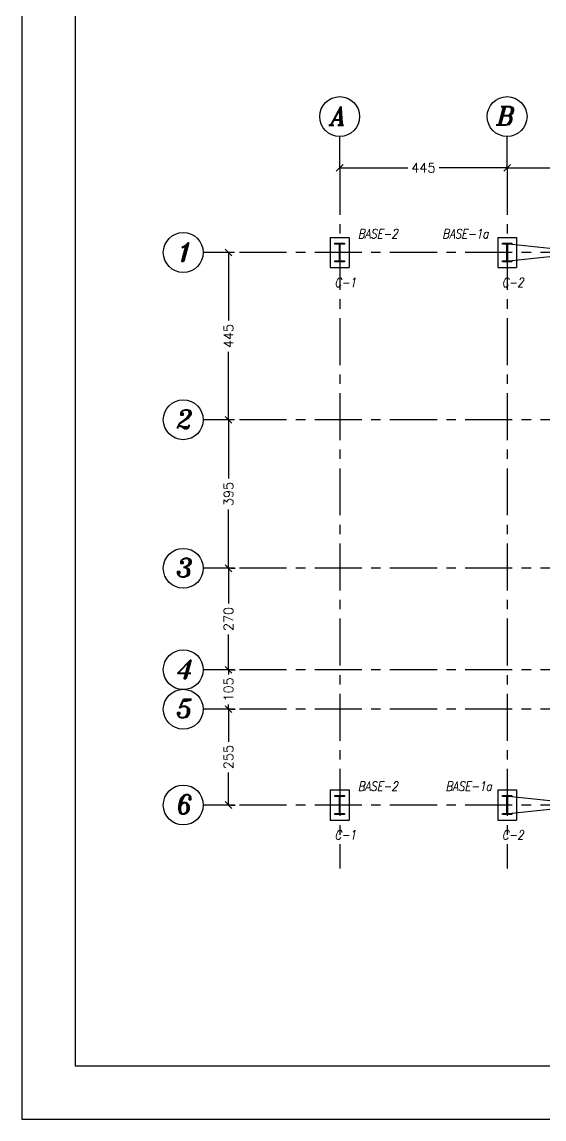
# Model space of a CAD drawing. Header units: inches. Extents: x 1387 to 2676, y -3005 to -2136.
# Drawn here: x 2499.96 to 2513.84, y -2345.12 to -2315.92 of the extents above; entities that cross this region are included whole.
import ezdxf
from ezdxf.enums import TextEntityAlignment as Align

# ---------------------------------------------------------------- set-up
doc = ezdxf.new("R2010")
doc.units = ezdxf.units.IN
doc.header["$MEASUREMENT"] = 0
doc.linetypes.add('CENTER', pattern=[2, 1.25, -0.25, 0.25, -0.25])
doc.linetypes.add('DASHDOTX2', pattern=[2, 1, -0.5, 0, -0.5])
for name, color, linetype in [('1', 1, 'Continuous'), ('3G', 3, 'Continuous'), ('4', 4, 'Continuous'), ('4C', 4, 'Continuous'), ('Ax', 1, 'DASHDOTX2'), ('AXE', 1, 'CENTER'), ('DIM', 8, 'Continuous'), ('lateral brace', 5, 'Continuous'), ('Layer4', 118, 'Continuous'), ('text1', 255, 'Continuous')]:
    doc.layers.add(name, color=color, linetype=linetype)
doc.styles.add('ITALICT', font='italict')
doc.styles.add('ROMANT', font='romant')
doc.dimstyles.new('1-100r', dxfattribs={"dimscale": 0, "dimtxt": 0.25, "dimasz": 0.18, "dimexe": 0.18, "dimexo": 0.0625, "dimgap": 0.09, "dimtad": 0, "dimdec": 0, "dimlfac": 100, "dimzin": 0, "dimdsep": 46, "dimtxsty": 'ROMANT', "dimblk": 'OBLIQUE', "dimcen": 0.09, "dimclrd": 1, "dimclre": 1, "dimclrt": 2, "dimadec": 0, "dimazin": 0, "dimtfac": 1, "dimtdec": 0, "dimtofl": 0, "dimtmove": 2, "dimatfit": 3, "dimldrblk": 'OBLIQUE', "dimfxl": 0.18, "dimtolj": 1, "dimtzin": 0, "dimarcsym": 0})

# ---------------------------------------------------------------- blocks, each defined once
blk = doc.blocks.new('_Oblique')
at = {"color": 0, "linetype": 'ByBlock', "lineweight": -2}
blk.add_line((-0.5, -0.5), (0.5, 0.5), dxfattribs=at)
blk = doc.blocks.new('*D203')
at = {"layer": 'Defpoints', "color": 0, "ltscale": 0.05, "transparency": 16777216}
for p in [(2508.406, -2319.801), (2512.856, -2319.801), (2512.856, -2319.801)]:
    blk.add_point(p, dxfattribs=at)
at = {"layer": 'Layer4', "color": 1, "lineweight": -2, "ltscale": 0.05, "transparency": 16777216}
for p, q in [((2508.406, -2319.739), (2508.406, -2319.621)), ((2508.406, -2319.801), (2510.214, -2319.801)), ((2512.856, -2319.801), (2511.049, -2319.801)), ((2512.856, -2319.739), (2512.856, -2319.621))]:
    blk.add_line(p, q, dxfattribs=at)
at = {"layer": 'Layer4', "color": 1, "lineweight": -2, "ltscale": 0.05, "transparency": 16777216, "xscale": 0.18, "yscale": 0.18, "zscale": 0.18, "rotation": 180}
blk.add_blockref('_Oblique', (2508.406, -2319.801), dxfattribs=at)
at = {"layer": 'Layer4', "color": 1, "lineweight": -2, "ltscale": 0.05, "transparency": 16777216, "xscale": 0.18, "yscale": 0.18, "zscale": 0.18}
blk.add_blockref('_Oblique', (2512.856, -2319.801), dxfattribs=at)
at = {"layer": 'Layer4', "color": 2, "ltscale": 0.05, "transparency": 16777216, "insert": (2510.631, -2319.801), "char_height": 0.25, "attachment_point": 5, "style": 'ROMANT'}
blk.add_mtext('\\A1;445', dxfattribs=at)
blk = doc.blocks.new('*D204')
at = {"layer": 'Defpoints', "color": 0, "ltscale": 0.05, "transparency": 16777216}
for p in [(2512.856, -2319.801), (2517.306, -2319.801), (2517.306, -2319.801)]:
    blk.add_point(p, dxfattribs=at)
at = {"layer": 'Layer4', "color": 1, "lineweight": -2, "ltscale": 0.05, "transparency": 16777216}
for p, q in [((2512.856, -2319.739), (2512.856, -2319.621)), ((2512.856, -2319.801), (2514.664, -2319.801)), ((2517.306, -2319.801), (2515.499, -2319.801)), ((2517.306, -2319.739), (2517.306, -2319.621))]:
    blk.add_line(p, q, dxfattribs=at)
at = {"layer": 'Layer4', "color": 1, "lineweight": -2, "ltscale": 0.05, "transparency": 16777216, "xscale": 0.18, "yscale": 0.18, "zscale": 0.18, "rotation": 180}
blk.add_blockref('_Oblique', (2512.856, -2319.801), dxfattribs=at)
at = {"layer": 'Layer4', "color": 1, "lineweight": -2, "ltscale": 0.05, "transparency": 16777216, "xscale": 0.18, "yscale": 0.18, "zscale": 0.18}
blk.add_blockref('_Oblique', (2517.306, -2319.801), dxfattribs=at)
at = {"layer": 'Layer4', "color": 2, "ltscale": 0.05, "transparency": 16777216, "insert": (2515.081, -2319.801), "char_height": 0.25, "attachment_point": 5, "style": 'ROMANT'}
blk.add_mtext('\\A1;445', dxfattribs=at)
blk = doc.blocks.new('*D202')
at = {"layer": 'Defpoints', "color": 0, "ltscale": 0.05, "transparency": 16777216}
for p in [(2505.511, -2322.056), (2505.449, -2326.509), (2505.511, -2326.509)]:
    blk.add_point(p, dxfattribs=at)
at = {"layer": 'Layer4', "color": 1, "lineweight": -2, "ltscale": 0.05, "transparency": 16777216}
for p, q in [((2505.448, -2322.056), (2505.269, -2322.056)), ((2505.449, -2322.056), (2505.449, -2323.865)), ((2505.449, -2326.509), (2505.449, -2324.7)), ((2505.448, -2326.509), (2505.269, -2326.509))]:
    blk.add_line(p, q, dxfattribs=at)
at = {"layer": 'Layer4', "color": 1, "lineweight": -2, "ltscale": 0.05, "transparency": 16777216, "xscale": 0.18, "yscale": 0.18, "zscale": 0.18}
for p, rotation in [((2505.449, -2322.056), 90), ((2505.449, -2326.509), 270)]:
    blk.add_blockref('_Oblique', p, dxfattribs=dict(at, rotation=rotation))
at = {"layer": 'Layer4', "color": 2, "ltscale": 0.05, "transparency": 16777216, "insert": (2505.449, -2324.282), "char_height": 0.25, "attachment_point": 5, "rotation": 90, "style": 'ROMANT'}
blk.add_mtext('\\A1;445', dxfattribs=at)
blk = doc.blocks.new('*D208')
at = {"layer": 'Defpoints', "color": 0, "ltscale": 0.05, "transparency": 16777216}
for p in [(2505.511, -2326.509), (2505.449, -2330.461), (2505.449, -2330.461)]:
    blk.add_point(p, dxfattribs=at)
at = {"layer": 'Layer4', "color": 1, "lineweight": -2, "ltscale": 0.05, "transparency": 16777216}
for p, q in [((2505.448, -2326.509), (2505.269, -2326.509)), ((2505.449, -2326.509), (2505.449, -2328.073)), ((2505.449, -2330.461), (2505.449, -2328.896)), ((2505.511, -2330.461), (2505.629, -2330.461))]:
    blk.add_line(p, q, dxfattribs=at)
at = {"layer": 'Layer4', "color": 1, "lineweight": -2, "ltscale": 0.05, "transparency": 16777216, "xscale": 0.18, "yscale": 0.18, "zscale": 0.18}
for p, rotation in [((2505.449, -2326.509), 90), ((2505.449, -2330.461), 270)]:
    blk.add_blockref('_Oblique', p, dxfattribs=dict(at, rotation=rotation))
at = {"layer": 'Layer4', "color": 2, "ltscale": 0.05, "transparency": 16777216, "insert": (2505.449, -2328.485), "char_height": 0.25, "attachment_point": 5, "rotation": 90, "style": 'ROMANT'}
blk.add_mtext('\\A1;395', dxfattribs=at)
blk = doc.blocks.new('*D209')
at = {"layer": 'Defpoints', "color": 0, "ltscale": 0.05, "transparency": 16777216}
for p in [(2505.449, -2333.161), (2505.449, -2334.211), (2505.449, -2334.211)]:
    blk.add_point(p, dxfattribs=at)
at = {"layer": 'Layer4', "color": 1, "lineweight": -2, "ltscale": 0.05, "transparency": 16777216}
for p, q in [((2505.449, -2333.161), (2505.449, -2333.286)), ((2505.511, -2333.161), (2505.629, -2333.161)), ((2505.449, -2334.211), (2505.449, -2334.085)), ((2505.511, -2334.211), (2505.629, -2334.211))]:
    blk.add_line(p, q, dxfattribs=at)
at = {"layer": 'Layer4', "color": 1, "lineweight": -2, "ltscale": 0.05, "transparency": 16777216, "xscale": 0.18, "yscale": 0.18, "zscale": 0.18}
for p, rotation in [((2505.449, -2333.161), 90), ((2505.449, -2334.211), 270)]:
    blk.add_blockref('_Oblique', p, dxfattribs=dict(at, rotation=rotation))
at = {"layer": 'Layer4', "color": 2, "ltscale": 0.05, "transparency": 16777216, "insert": (2505.449, -2333.686), "char_height": 0.25, "attachment_point": 5, "rotation": 90, "style": 'ROMANT'}
blk.add_mtext('\\A1;105', dxfattribs=at)
blk = doc.blocks.new('*D210')
at = {"layer": 'Defpoints', "color": 0, "ltscale": 0.05, "transparency": 16777216}
for p in [(2505.449, -2334.211), (2505.449, -2336.761), (2505.449, -2336.761)]:
    blk.add_point(p, dxfattribs=at)
at = {"layer": 'Layer4', "color": 1, "lineweight": -2, "ltscale": 0.05, "transparency": 16777216}
for p, q in [((2505.449, -2334.211), (2505.449, -2335.075)), ((2505.511, -2334.211), (2505.629, -2334.211)), ((2505.449, -2336.761), (2505.449, -2335.897)), ((2505.511, -2336.761), (2505.629, -2336.761))]:
    blk.add_line(p, q, dxfattribs=at)
at = {"layer": 'Layer4', "color": 1, "lineweight": -2, "ltscale": 0.05, "transparency": 16777216, "xscale": 0.18, "yscale": 0.18, "zscale": 0.18}
for p, rotation in [((2505.449, -2334.211), 90), ((2505.449, -2336.761), 270)]:
    blk.add_blockref('_Oblique', p, dxfattribs=dict(at, rotation=rotation))
at = {"layer": 'Layer4', "color": 2, "ltscale": 0.05, "transparency": 16777216, "insert": (2505.449, -2335.486), "char_height": 0.25, "attachment_point": 5, "rotation": 90, "style": 'ROMANT'}
blk.add_mtext('\\A1;255', dxfattribs=at)
blk = doc.blocks.new('*D199')
at = {"layer": 'Defpoints', "color": 0, "ltscale": 0.05, "transparency": 16777216}
for p in [(2505.449, -2330.461), (2505.449, -2333.161), (2505.449, -2333.161)]:
    blk.add_point(p, dxfattribs=at)
at = {"layer": 'Layer4', "color": 1, "lineweight": -2, "ltscale": 0.05, "transparency": 16777216}
for p, q in [((2505.386, -2330.461), (2505.269, -2330.461)), ((2505.449, -2330.461), (2505.449, -2331.4)), ((2505.449, -2333.161), (2505.449, -2332.222)), ((2505.511, -2333.161), (2505.629, -2333.161))]:
    blk.add_line(p, q, dxfattribs=at)
at = {"layer": 'Layer4', "color": 1, "lineweight": -2, "ltscale": 0.05, "transparency": 16777216, "xscale": 0.18, "yscale": 0.18, "zscale": 0.18}
for p, rotation in [((2505.449, -2330.461), 90), ((2505.449, -2333.161), 270)]:
    blk.add_blockref('_Oblique', p, dxfattribs=dict(at, rotation=rotation))
at = {"layer": 'Layer4', "color": 2, "ltscale": 0.05, "transparency": 16777216, "insert": (2505.449, -2331.811), "char_height": 0.25, "attachment_point": 5, "rotation": 90, "style": 'ROMANT'}
blk.add_mtext('\\A1;270', dxfattribs=at)

msp = doc.modelspace()

# ---------------------------------------------------------------- hatches: boundary and pattern name
for points in [[(2508.398874, -2321.831237), (2508.387398, -2321.831237, 0.414414444), (2508.398874, -2321.842722)], [(2508.413874, -2321.831237), (2508.42535, -2321.831237, -0.414414444), (2508.413874, -2321.842722)], [(2512.848874, -2321.831237), (2512.837398, -2321.831237, 0.414414444), (2512.848874, -2321.842722)], [(2512.863874, -2321.831237), (2512.87535, -2321.831237, -0.414414444), (2512.863874, -2321.842722)], [(2508.398874, -2322.281277), (2508.387398, -2322.281277, -0.414414444), (2508.398874, -2322.269793)], [(2508.413874, -2322.281277), (2508.42535, -2322.281277, 0.414414444), (2508.413874, -2322.269793)], [(2512.848874, -2322.281277), (2512.837398, -2322.281277, -0.414414444), (2512.848874, -2322.269793)], [(2512.863874, -2322.281277), (2512.87535, -2322.281277, 0.414414444), (2512.863874, -2322.269793)], [(2508.398874, -2336.535954), (2508.387398, -2336.535954, 0.414414444), (2508.398874, -2336.547438)], [(2508.413874, -2336.535954), (2508.42535, -2336.535954, -0.414414444), (2508.413874, -2336.547438)], [(2512.848874, -2336.535954), (2512.837398, -2336.535954, 0.414414444), (2512.848874, -2336.547438)], [(2512.863874, -2336.535954), (2512.87535, -2336.535954, -0.414414444), (2512.863874, -2336.547438)], [(2508.398874, -2336.985994), (2508.387398, -2336.985994, -0.414414444), (2508.398874, -2336.97451)], [(2508.413874, -2336.985994), (2508.42535, -2336.985994, 0.414414444), (2508.413874, -2336.97451)], [(2512.848874, -2336.985994), (2512.837398, -2336.985994, -0.414414444), (2512.848874, -2336.97451)], [(2512.863874, -2336.985994), (2512.87535, -2336.985994, 0.414414444), (2512.863874, -2336.97451)]]:
    msp.add_hatch(color=1).paths.add_polyline_path(points)

# ---------------------------------------------------------------- linework, layer by layer
at = {"layer": '1'}
msp.add_lwpolyline([(2501.376004, -2343.703033), (2582.644355, -2343.703033), (2582.644355, -2287.070036), (2501.376004, -2287.070036)], close=True, dxfattribs=at)
for centre in [(2508.406374, -2318.438575), (2512.856374, -2318.438575), (2504.247995, -2322.056237), (2504.247995, -2326.508596), (2504.247995, -2330.460954), (2504.247995, -2333.160954), (2504.247995, -2334.210954), (2504.247995, -2336.760954)]:
    msp.add_circle(centre, 0.53, dxfattribs=at)
at = {"layer": '3G'}
for p, q in [((2508.156374, -2321.656237), (2508.156374, -2322.456237)), ((2508.156374, -2321.656237), (2508.656374, -2321.656237)), ((2508.656374, -2321.656237), (2508.656374, -2322.456237)), ((2512.606374, -2321.656237), (2512.606374, -2322.456237)), ((2512.606374, -2321.656237), (2513.106374, -2321.656237)), ((2513.106374, -2321.656237), (2513.106374, -2322.456237)), ((2508.156374, -2322.456237), (2508.656374, -2322.456237)), ((2512.606374, -2322.456237), (2513.106374, -2322.456237)), ((2508.156374, -2336.360954), (2508.156374, -2337.160954)), ((2508.156374, -2336.360954), (2508.656374, -2336.360954)), ((2508.656374, -2336.360954), (2508.656374, -2337.160954)), ((2512.606374, -2336.360954), (2512.606374, -2337.160954)), ((2512.606374, -2336.360954), (2513.106374, -2336.360954)), ((2513.106374, -2336.360954), (2513.106374, -2337.160954)), ((2508.156374, -2337.160954), (2508.656374, -2337.160954)), ((2512.606374, -2337.160954), (2513.106374, -2337.160954))]:
    msp.add_line(p, q, dxfattribs=at)
for points in [[(2508.281374, -2322.306237), (2508.281374, -2322.281237), (2508.398874, -2322.281237), (2508.398874, -2321.831237), (2508.281374, -2321.831237), (2508.281374, -2321.806237), (2508.531374, -2321.806237), (2508.531374, -2321.831237), (2508.413874, -2321.831237), (2508.413874, -2322.281237), (2508.531374, -2322.281237), (2508.531374, -2322.306237)], [(2512.731374, -2322.306237), (2512.731374, -2322.281237), (2512.848874, -2322.281237), (2512.848874, -2321.831237), (2512.731374, -2321.831237), (2512.731374, -2321.806237), (2512.981374, -2321.806237), (2512.981374, -2321.831237), (2512.863874, -2321.831237), (2512.863874, -2322.281237), (2512.981374, -2322.281237), (2512.981374, -2322.306237)], [(2508.281374, -2337.010954), (2508.281374, -2336.985954), (2508.398874, -2336.985954), (2508.398874, -2336.535954), (2508.281374, -2336.535954), (2508.281374, -2336.510954), (2508.531374, -2336.510954), (2508.531374, -2336.535954), (2508.413874, -2336.535954), (2508.413874, -2336.985954), (2508.531374, -2336.985954), (2508.531374, -2337.010954)], [(2512.731374, -2337.010954), (2512.731374, -2336.985954), (2512.848874, -2336.985954), (2512.848874, -2336.535954), (2512.731374, -2336.535954), (2512.731374, -2336.510954), (2512.981374, -2336.510954), (2512.981374, -2336.535954), (2512.863874, -2336.535954), (2512.863874, -2336.985954), (2512.981374, -2336.985954), (2512.981374, -2337.010954)]]:
    msp.add_lwpolyline(points, close=True, dxfattribs=at)
for centre, start, end in [((2508.398874, -2321.831245), 180.1579269, 270.1579269), ((2508.413874, -2321.831245), 269.8420731, 359.8420731), ((2508.413874, -2321.831245), 269.8420731, 359.8420731), ((2512.848874, -2321.831245), 180.1579269, 270.1579269), ((2512.863874, -2321.831245), 269.8420731, 359.8420731), ((2512.863874, -2321.831245), 269.8420731, 359.8420731), ((2508.398874, -2322.281269), 89.8420731, 179.8420731), ((2508.398874, -2322.281269), 89.8420731, 179.8420731), ((2508.413874, -2322.281269), 0.1579269, 90.1579269), ((2508.413874, -2322.281269), 0.1579269, 90.1579269), ((2508.413874, -2322.281269), 0.1579269, 90.1579269), ((2512.848874, -2322.281269), 89.8420731, 179.8420731), ((2512.848874, -2322.281269), 89.8420731, 179.8420731), ((2512.863874, -2322.281269), 0.1579269, 90.1579269), ((2512.863874, -2322.281269), 0.1579269, 90.1579269), ((2512.863874, -2322.281269), 0.1579269, 90.1579269), ((2508.398874, -2336.535962), 180.1579269, 270.1579269), ((2508.413874, -2336.535962), 269.8420731, 359.8420731), ((2508.413874, -2336.535962), 269.8420731, 359.8420731), ((2512.848874, -2336.535962), 180.1579269, 270.1579269), ((2512.863874, -2336.535962), 269.8420731, 359.8420731), ((2512.863874, -2336.535962), 269.8420731, 359.8420731), ((2508.398874, -2336.985986), 89.8420731, 179.8420731), ((2508.398874, -2336.985986), 89.8420731, 179.8420731), ((2508.413874, -2336.985986), 0.1579269, 90.1579269), ((2508.413874, -2336.985986), 0.1579269, 90.1579269), ((2508.413874, -2336.985986), 0.1579269, 90.1579269), ((2512.848874, -2336.985986), 89.8420731, 179.8420731), ((2512.848874, -2336.985986), 89.8420731, 179.8420731), ((2512.863874, -2336.985986), 0.1579269, 90.1579269), ((2512.863874, -2336.985986), 0.1579269, 90.1579269), ((2512.863874, -2336.985986), 0.1579269, 90.1579269)]:
    msp.add_arc(centre, 0.011476, start, end, dxfattribs=at)
at = {"layer": '4'}
for p, q in [((2512.981374, -2321.831237), (2517.181374, -2322.281237)), ((2517.181374, -2321.831237), (2512.981374, -2322.281237)), ((2512.981374, -2336.535954), (2517.181374, -2336.985954)), ((2517.181374, -2336.535954), (2512.981374, -2336.985954))]:
    msp.add_line(p, q, dxfattribs=at)
at = {"layer": 'Ax', "linetype": 'Continuous'}
for p, q in [((2508.406374, -2319.801361), (2508.406374, -2318.968575)), ((2512.856374, -2319.801361), (2512.856374, -2318.968575)), ((2505.610781, -2322.056237), (2504.777995, -2322.056237)), ((2505.610781, -2326.508596), (2504.777995, -2326.508596)), ((2505.610781, -2330.460954), (2504.777995, -2330.460954)), ((2505.610781, -2333.160954), (2504.777995, -2333.160954)), ((2505.610781, -2334.210954), (2504.777995, -2334.210954)), ((2505.610781, -2336.760954), (2504.777995, -2336.760954))]:
    msp.add_line(p, q, dxfattribs=at)
at = {"layer": 'AXE'}
for p, q in [((2508.406374, -2319.801361), (2508.406374, -2338.453508)), ((2512.856374, -2319.801361), (2512.856374, -2338.453508)), ((2540.993182, -2322.056237), (2505.610781, -2322.056237)), ((2540.993182, -2326.508596), (2505.610781, -2326.508596)), ((2540.993182, -2330.460954), (2505.610781, -2330.460954)), ((2540.993182, -2333.160954), (2505.610781, -2333.160954)), ((2540.993182, -2334.210954), (2505.610781, -2334.210954)), ((2540.993182, -2336.760954), (2505.610781, -2336.760954))]:
    msp.add_line(p, q, dxfattribs=at)
at = {"layer": 'DIM'}
msp.add_lwpolyline([(2499.960179, -2345.118858), (2584.060179, -2345.118858), (2584.060179, -2285.654211), (2499.960179, -2285.654211)], close=True, dxfattribs=at)
at = {"layer": 'lateral brace'}
msp.add_lwpolyline([(2499.960179, -2345.118858), (2584.060179, -2345.118858), (2584.060179, -2285.654211), (2499.960179, -2285.654211)], close=True, dxfattribs=at)
at = {"layer": 'Layer4'}
msp.add_lwpolyline([(2584.060179, -2285.654211), (2499.960179, -2285.654211), (2499.960179, -2345.118858), (2584.060179, -2345.118858)], close=True, dxfattribs=at)

# ---------------------------------------------------------------- texts
at = {"layer": '4C', "style": 'ITALICT', "width": 0.8}
for s, p in [('BASE-2', (2509.41955, -2321.557021)), ('BASE-1a', (2511.747359, -2321.557021)), ('C-1', (2508.55605, -2322.851881)), ('C-2', (2513.00605, -2322.851881)), ('BASE-2', (2509.41955, -2336.261738)), ('BASE-1a', (2511.835127, -2336.261509)), ('C-1', (2508.55605, -2337.556598)), ('C-2', (2513.00605, -2337.556598))]:
    msp.add_text(s, height=0.25, dxfattribs=at).set_placement(p, align=Align.MIDDLE)
at = {"layer": 'text1', "style": 'ITALICT'}
for s, p in [('A', (2508.376517, -2318.42035)), ('B', (2512.826517, -2318.42035)), ('1', (2504.286958, -2322.038013)), ('2', (2504.286958, -2326.490372)), ('3', (2504.286958, -2330.44273)), ('4', (2504.286958, -2333.14273)), ('5', (2504.286958, -2334.19273)), ('6', (2504.286958, -2336.74273))]:
    msp.add_text(s, height=0.5, dxfattribs=at).set_placement(p, align=Align.MIDDLE_CENTER)

# ---------------------------------------------------------------- dimensions: what is measured, and where the dimension line sits
at = {"layer": 'Layer4', "ltscale": 0.05}
for base, p1, p2, picture, middle in [((2512.856374, -2319.801361), (2508.406374, -2319.801361), (2512.856374, -2319.801361), '*D203', (2510.631374, -2319.801361)), ((2517.306374, -2319.801361), (2512.856374, -2319.801361), (2517.306374, -2319.801361), '*D204', (2515.081374, -2319.801361))]:
    dim = msp.add_linear_dim(base=base, p1=p1, p2=p2, dimstyle='1-100r', override={"dimscale": 1, "dimtmove": 1, "dimfxl": 0.3}, dxfattribs=at)
    dim.commit()
    dim.dimension.update_dxf_attribs({"geometry": picture, "text_midpoint": middle})
for base, p1, p2, override, picture, middle in [((2505.448835, -2326.508596), (2505.510781, -2322.056237), (2505.510781, -2326.508596), {"dimscale": 1, "dimtmove": 1, "dimfxl": 0.3}, '*D202', (2505.448835, -2324.282417)), ((2505.448835, -2330.460954), (2505.510781, -2326.508596), (2505.448835, -2330.460954), {"dimscale": 1, "dimtmove": 1, "dimfxl": 0.3}, '*D208', (2505.448835, -2328.484775)), ((2505.448835, -2333.160954), (2505.448835, -2330.460954), (2505.448835, -2333.160954), {"dimscale": 1}, '*D199', (2505.448835, -2331.810954)), ((2505.448835, -2334.210954), (2505.448835, -2333.160954), (2505.448835, -2334.210954), {"dimscale": 1, "dimtmove": 1, "dimfxl": 0.3}, '*D209', (2505.448835, -2333.685954)), ((2505.448835, -2336.760954), (2505.448835, -2334.210954), (2505.448835, -2336.760954), {"dimscale": 1}, '*D210', (2505.448835, -2335.485954))]:
    dim = msp.add_linear_dim(base=base, p1=p1, p2=p2, angle=90, dimstyle='1-100r', override=override, dxfattribs=at)
    dim.commit()
    dim.dimension.update_dxf_attribs({"geometry": picture, "text_midpoint": middle})

doc.saveas('drawing.dxf')
